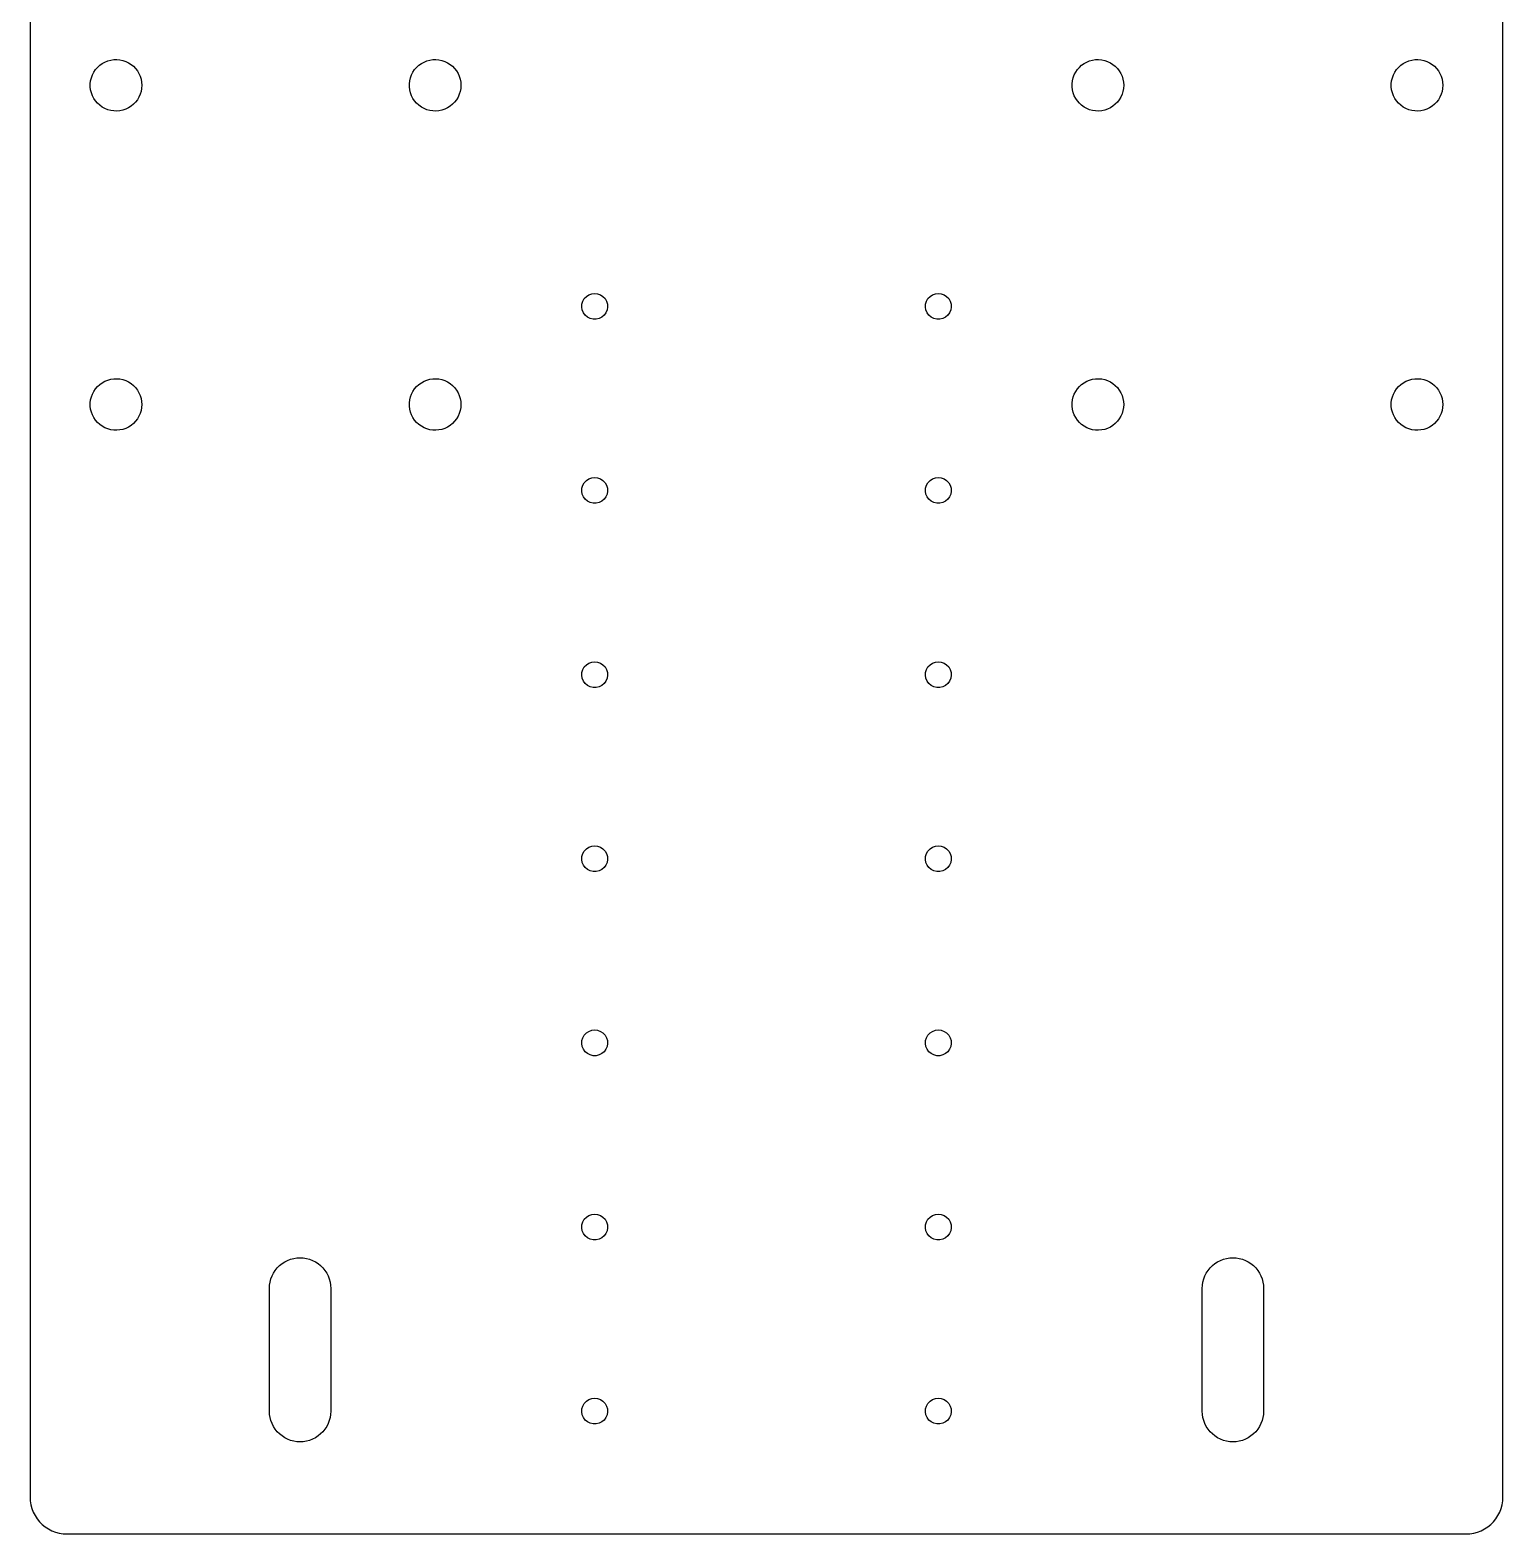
# Model space of a CAD drawing. Header units: metres. Extents: x -60 to 60, y -120 to 120.
# Drawn here: x -60 to 60, y -120 to 2.5 of the extents above; entities that cross this region are included whole.
import ezdxf

# ---------------------------------------------------------------- set-up
doc = ezdxf.new("R2010")
doc.units = ezdxf.units.M

msp = doc.modelspace()

# ---------------------------------------------------------------- linework, layer by layer
for p, q in [((-60, 117), (-60, -117)), ((60, -117), (60, 117)), ((-53.6726, -0.01062), (-53.4325, 0.054962)), ((-53.4325, 0.054962), (-53.1865, 0.09169)), ((-53.1865, 0.09169), (-52.9378, 0.099075)), ((-52.9378, 0.099075), (-52.6899, 0.076981)), ((-52.6899, 0.076981), (-52.4465, 0.025726)), ((-52.4465, 0.025726), (-52.2108, -0.053955)), ((-27.6726, -0.01062), (-27.4326, 0.054962)), ((-27.4326, 0.054962), (-27.1865, 0.09169)), ((-27.1865, 0.09169), (-26.9378, 0.099075)), ((-26.9378, 0.099075), (-26.69, 0.076981)), ((-26.69, 0.076981), (-26.4465, 0.025726)), ((-26.4465, 0.025726), (-26.2108, -0.053955)), ((26.3274, -0.01062), (26.5675, 0.054962)), ((26.5675, 0.054962), (26.8135, 0.09169)), ((26.8135, 0.09169), (27.0622, 0.099075)), ((27.0622, 0.099075), (27.3101, 0.076981)), ((27.3101, 0.076981), (27.5535, 0.025726)), ((27.5535, 0.025726), (27.7892, -0.053955)), ((52.3274, -0.01062), (52.5674, 0.054962)), ((52.5674, 0.054962), (52.8135, 0.09169)), ((52.8135, 0.09169), (53.0622, 0.099075)), ((53.0622, 0.099075), (53.31, 0.076981)), ((53.31, 0.076981), (53.5535, 0.025726)), ((53.5535, 0.025726), (53.7892, -0.053955)), ((-55.0084, -1.38669), (-54.9218, -1.15344)), ((-54.9218, -1.15344), (-54.8082, -0.932098)), ((-54.8082, -0.932098), (-54.6692, -0.725723)), ((-54.6692, -0.725723), (-54.5068, -0.537247)), ((-54.5068, -0.537247), (-54.3232, -0.369308)), ((-54.3232, -0.369308), (-54.121, -0.224258)), ((-54.121, -0.224258), (-53.9031, -0.104126)), ((-53.9031, -0.104126), (-53.6726, -0.01062)), ((-52.2108, -0.053955), (-51.9861, -0.160965)), ((-51.9861, -0.160965), (-51.7757, -0.293793)), ((-51.7757, -0.293793), (-51.5825, -0.450562)), ((-51.5825, -0.450562), (-51.4092, -0.629074)), ((-51.4092, -0.629074), (-51.2582, -0.826843)), ((-51.2582, -0.826843), (-51.1317, -1.04109)), ((-51.1317, -1.04109), (-51.0314, -1.26878)), ((-29.0085, -1.38669), (-28.9218, -1.15344)), ((-28.9218, -1.15344), (-28.8082, -0.932098)), ((-28.8082, -0.932098), (-28.6692, -0.725723)), ((-28.6692, -0.725723), (-28.5068, -0.537247)), ((-28.5068, -0.537247), (-28.3232, -0.369308)), ((-28.3232, -0.369308), (-28.121, -0.224258)), ((-28.121, -0.224258), (-27.9031, -0.104126)), ((-27.9031, -0.104126), (-27.6726, -0.01062)), ((-26.2108, -0.053955), (-25.9861, -0.160965)), ((-25.9861, -0.160965), (-25.7758, -0.293793)), ((-25.7758, -0.293793), (-25.5826, -0.450562)), ((-25.5826, -0.450562), (-25.4092, -0.629074)), ((-25.4092, -0.629074), (-25.2583, -0.826843)), ((-25.2583, -0.826843), (-25.1317, -1.04109)), ((-25.1317, -1.04109), (-25.0314, -1.26878)), ((24.9916, -1.38669), (25.0782, -1.15344)), ((25.0782, -1.15344), (25.1918, -0.932098)), ((25.1918, -0.932098), (25.3308, -0.725723)), ((25.3308, -0.725723), (25.4932, -0.537247)), ((25.4932, -0.537247), (25.6768, -0.369308)), ((25.6768, -0.369308), (25.879, -0.224258)), ((25.879, -0.224258), (26.0969, -0.104126)), ((26.0969, -0.104126), (26.3274, -0.01062)), ((27.7892, -0.053955), (28.0139, -0.160965)), ((28.0139, -0.160965), (28.2243, -0.293793)), ((28.2243, -0.293793), (28.4175, -0.450562)), ((28.4175, -0.450562), (28.5908, -0.629074)), ((28.5908, -0.629074), (28.7418, -0.826843)), ((28.7418, -0.826843), (28.8683, -1.04109)), ((28.8683, -1.04109), (28.9686, -1.26878)), ((50.9915, -1.38669), (51.0782, -1.15344)), ((51.0782, -1.15344), (51.1918, -0.932098)), ((51.1918, -0.932098), (51.3308, -0.725723)), ((51.3308, -0.725723), (51.4932, -0.537247)), ((51.4932, -0.537247), (51.6768, -0.369308)), ((51.6768, -0.369308), (51.879, -0.224258)), ((51.879, -0.224258), (52.0969, -0.104126)), ((52.0969, -0.104126), (52.3274, -0.01062)), ((53.7892, -0.053955), (54.0139, -0.160965)), ((54.0139, -0.160965), (54.2242, -0.293793)), ((54.2242, -0.293793), (54.4174, -0.450562)), ((54.4174, -0.450562), (54.5908, -0.629074)), ((54.5908, -0.629074), (54.7417, -0.826843)), ((54.7417, -0.826843), (54.8683, -1.04109)), ((54.8683, -1.04109), (54.9686, -1.26878)), ((-55.0963, -1.8756), (-55.0669, -1.62854)), ((-55.0963, -2.12442), (-55.0963, -1.8756)), ((-55.0669, -2.37148), (-55.0963, -2.12442)), ((-55.0669, -1.62854), (-55.0084, -1.38669)), ((-55.0084, -2.61333), (-55.0669, -2.37148)), ((-51.0314, -1.26878), (-50.9587, -1.50674)), ((-50.9587, -1.50674), (-50.9147, -1.75163)), ((-50.9147, -2.24838), (-50.9587, -2.49327)), ((-50.9147, -1.75163), (-50.9, -2)), ((-50.9, -2), (-50.9147, -2.24838)), ((-29.0963, -1.8756), (-29.0669, -1.62854)), ((-29.0963, -2.12442), (-29.0963, -1.8756)), ((-29.0669, -2.37148), (-29.0963, -2.12442)), ((-29.0669, -1.62854), (-29.0085, -1.38669)), ((-29.0085, -2.61333), (-29.0669, -2.37148)), ((-25.0314, -1.26878), (-24.9588, -1.50674)), ((-24.9588, -1.50674), (-24.9147, -1.75163)), ((-24.9147, -2.24838), (-24.9588, -2.49327)), ((-24.9147, -1.75163), (-24.9, -2)), ((-24.9, -2), (-24.9147, -2.24838)), ((24.9037, -1.8756), (24.9331, -1.62854)), ((24.9037, -2.12442), (24.9037, -1.8756)), ((24.9331, -2.37148), (24.9037, -2.12442)), ((24.9331, -1.62854), (24.9916, -1.38669)), ((24.9916, -2.61333), (24.9331, -2.37148)), ((28.9686, -1.26878), (29.0413, -1.50674)), ((29.0413, -1.50674), (29.0853, -1.75163)), ((29.0853, -2.24838), (29.0413, -2.49327)), ((29.0853, -1.75163), (29.1, -2)), ((29.1, -2), (29.0853, -2.24838)), ((50.9037, -1.8756), (50.9331, -1.62854)), ((50.9037, -2.12442), (50.9037, -1.8756)), ((50.9331, -2.37148), (50.9037, -2.12442)), ((50.9331, -1.62854), (50.9915, -1.38669)), ((50.9915, -2.61333), (50.9331, -2.37148)), ((54.9686, -1.26878), (55.0412, -1.50674)), ((55.0412, -1.50674), (55.0853, -1.75163)), ((55.0853, -2.24838), (55.0412, -2.49327)), ((55.0853, -1.75163), (55.1, -2)), ((55.1, -2), (55.0853, -2.24838)), ((-54.9218, -2.84657), (-55.0084, -2.61333)), ((-54.8082, -3.06792), (-54.9218, -2.84657)), ((-54.6692, -3.27429), (-54.8082, -3.06792)), ((-54.5068, -3.46277), (-54.6692, -3.27429)), ((-54.3232, -3.63071), (-54.5068, -3.46277)), ((-54.121, -3.77576), (-54.3232, -3.63071)), ((-51.5825, -3.54945), (-51.7757, -3.70622)), ((-51.4092, -3.37094), (-51.5825, -3.54945)), ((-51.2582, -3.17317), (-51.4092, -3.37094)), ((-51.1317, -2.95892), (-51.2582, -3.17317)), ((-51.0314, -2.73123), (-51.1317, -2.95892)), ((-50.9587, -2.49327), (-51.0314, -2.73123)), ((-28.9218, -2.84657), (-29.0085, -2.61333)), ((-28.8082, -3.06792), (-28.9218, -2.84657)), ((-28.6692, -3.27429), (-28.8082, -3.06792)), ((-28.5068, -3.46277), (-28.6692, -3.27429)), ((-28.3232, -3.63071), (-28.5068, -3.46277)), ((-28.121, -3.77576), (-28.3232, -3.63071)), ((-25.5826, -3.54945), (-25.7758, -3.70622)), ((-25.4092, -3.37094), (-25.5826, -3.54945)), ((-25.2583, -3.17317), (-25.4092, -3.37094)), ((-25.1317, -2.95892), (-25.2583, -3.17317)), ((-25.0314, -2.73123), (-25.1317, -2.95892)), ((-24.9588, -2.49327), (-25.0314, -2.73123)), ((25.0782, -2.84657), (24.9916, -2.61333)), ((25.1918, -3.06792), (25.0782, -2.84657)), ((25.3308, -3.27429), (25.1918, -3.06792)), ((25.4932, -3.46277), (25.3308, -3.27429)), ((25.6768, -3.63071), (25.4932, -3.46277)), ((25.879, -3.77576), (25.6768, -3.63071)), ((28.4175, -3.54945), (28.2243, -3.70622)), ((28.5908, -3.37094), (28.4175, -3.54945)), ((28.7418, -3.17317), (28.5908, -3.37094)), ((28.8683, -2.95892), (28.7418, -3.17317)), ((28.9686, -2.73123), (28.8683, -2.95892)), ((29.0413, -2.49327), (28.9686, -2.73123)), ((51.0782, -2.84657), (50.9915, -2.61333)), ((51.1918, -3.06792), (51.0782, -2.84657)), ((51.3308, -3.27429), (51.1918, -3.06792)), ((51.4932, -3.46277), (51.3308, -3.27429)), ((51.6768, -3.63071), (51.4932, -3.46277)), ((51.879, -3.77576), (51.6768, -3.63071)), ((54.4174, -3.54945), (54.2242, -3.70622)), ((54.5908, -3.37094), (54.4174, -3.54945)), ((54.7417, -3.17317), (54.5908, -3.37094)), ((54.8683, -2.95892), (54.7417, -3.17317)), ((54.9686, -2.73123), (54.8683, -2.95892)), ((55.0412, -2.49327), (54.9686, -2.73123)), ((-53.9031, -3.89589), (-54.121, -3.77576)), ((-53.6726, -3.9894), (-53.9031, -3.89589)), ((-53.4325, -4.05498), (-53.6726, -3.9894)), ((-53.1865, -4.09171), (-53.4325, -4.05498)), ((-52.9378, -4.09909), (-53.1865, -4.09171)), ((-52.6899, -4.077), (-52.9378, -4.09909)), ((-52.4465, -4.02574), (-52.6899, -4.077)), ((-52.2108, -3.94606), (-52.4465, -4.02574)), ((-51.9861, -3.83905), (-52.2108, -3.94606)), ((-51.7757, -3.70622), (-51.9861, -3.83905)), ((-27.9031, -3.89589), (-28.121, -3.77576)), ((-27.6726, -3.9894), (-27.9031, -3.89589)), ((-27.4326, -4.05498), (-27.6726, -3.9894)), ((-27.1865, -4.09171), (-27.4326, -4.05498)), ((-26.9378, -4.09909), (-27.1865, -4.09171)), ((-26.69, -4.077), (-26.9378, -4.09909)), ((-26.4465, -4.02574), (-26.69, -4.077)), ((-26.2108, -3.94606), (-26.4465, -4.02574)), ((-25.9861, -3.83905), (-26.2108, -3.94606)), ((-25.7758, -3.70622), (-25.9861, -3.83905)), ((26.0969, -3.89589), (25.879, -3.77576)), ((26.3274, -3.9894), (26.0969, -3.89589)), ((26.5675, -4.05498), (26.3274, -3.9894)), ((26.8135, -4.09171), (26.5675, -4.05498)), ((27.0622, -4.09909), (26.8135, -4.09171)), ((27.3101, -4.077), (27.0622, -4.09909)), ((27.5535, -4.02574), (27.3101, -4.077)), ((27.7892, -3.94606), (27.5535, -4.02574)), ((28.0139, -3.83905), (27.7892, -3.94606)), ((28.2243, -3.70622), (28.0139, -3.83905)), ((52.0969, -3.89589), (51.879, -3.77576)), ((52.3274, -3.9894), (52.0969, -3.89589)), ((52.5674, -4.05498), (52.3274, -3.9894)), ((52.8135, -4.09171), (52.5674, -4.05498)), ((53.0622, -4.09909), (52.8135, -4.09171)), ((53.31, -4.077), (53.0622, -4.09909)), ((53.5535, -4.02574), (53.31, -4.077)), ((53.7892, -3.94606), (53.5535, -4.02574)), ((54.0139, -3.83905), (53.7892, -3.94606)), ((54.2242, -3.70622), (54.0139, -3.83905)), ((-15.034, -19.8177), (-14.9641, -19.5841)), ((-14.9641, -19.5841), (-14.8422, -19.373)), ((-14.8422, -19.373), (-14.6749, -19.1957)), ((-14.6749, -19.1957), (-14.4712, -19.0617)), ((-14.4712, -19.0617), (-14.2421, -18.9783)), ((-14.2421, -18.9783), (-14, -18.95)), ((-14, -18.95), (-13.7579, -18.9783)), ((-13.7579, -18.9783), (-13.5288, -19.0617)), ((-13.5288, -19.0617), (-13.3251, -19.1957)), ((-13.3251, -19.1957), (-13.1578, -19.373)), ((-13.1578, -19.373), (-13.0359, -19.5841)), ((-13.0359, -19.5841), (-12.966, -19.8177)), ((12.966, -19.8177), (13.0359, -19.5841)), ((13.0359, -19.5841), (13.1578, -19.373)), ((13.1578, -19.373), (13.3251, -19.1957)), ((13.3251, -19.1957), (13.5288, -19.0617)), ((13.5288, -19.0617), (13.7579, -18.9783)), ((13.7579, -18.9783), (14, -18.95)), ((14, -18.95), (14.2421, -18.9783)), ((14.2421, -18.9783), (14.4712, -19.0617)), ((14.4712, -19.0617), (14.6749, -19.1957)), ((14.6749, -19.1957), (14.8422, -19.373)), ((14.8422, -19.373), (14.9641, -19.5841)), ((14.9641, -19.5841), (15.034, -19.8177)), ((-15.0482, -20.0611), (-15.034, -19.8177)), ((-15.0059, -20.3011), (-15.0482, -20.0611)), ((-14.9093, -20.525), (-15.0059, -20.3011)), ((-14.7637, -20.7206), (-14.9093, -20.525)), ((-14.577, -20.8773), (-14.7637, -20.7206)), ((-13.2363, -20.7206), (-13.423, -20.8773)), ((-13.0907, -20.525), (-13.2363, -20.7206)), ((-12.9941, -20.3011), (-13.0907, -20.525)), ((-12.9518, -20.0611), (-12.9941, -20.3011)), ((-12.966, -19.8177), (-12.9518, -20.0611)), ((12.9518, -20.0611), (12.966, -19.8177)), ((12.9941, -20.3011), (12.9518, -20.0611)), ((13.0907, -20.525), (12.9941, -20.3011)), ((13.2363, -20.7206), (13.0907, -20.525)), ((13.423, -20.8773), (13.2363, -20.7206)), ((14.7637, -20.7206), (14.577, -20.8773)), ((14.9093, -20.525), (14.7637, -20.7206)), ((15.0059, -20.3011), (14.9093, -20.525)), ((15.0482, -20.0611), (15.0059, -20.3011)), ((15.034, -19.8177), (15.0482, -20.0611)), ((-14.3591, -20.9867), (-14.577, -20.8773)), ((-14.1219, -21.0429), (-14.3591, -20.9867)), ((-13.8781, -21.0429), (-14.1219, -21.0429)), ((-13.6409, -20.9867), (-13.8781, -21.0429)), ((-13.423, -20.8773), (-13.6409, -20.9867)), ((13.6409, -20.9867), (13.423, -20.8773)), ((13.8781, -21.0429), (13.6409, -20.9867)), ((14.1219, -21.0429), (13.8781, -21.0429)), ((14.3591, -20.9867), (14.1219, -21.0429)), ((14.577, -20.8773), (14.3591, -20.9867)), ((-54.9218, -27.1534), (-54.8082, -26.9321)), ((-54.8082, -26.9321), (-54.6692, -26.7257)), ((-54.6692, -26.7257), (-54.5068, -26.5372)), ((-54.5068, -26.5372), (-54.3232, -26.3693)), ((-54.3232, -26.3693), (-54.121, -26.2242)), ((-54.121, -26.2242), (-53.9031, -26.1041)), ((-53.9031, -26.1041), (-53.6726, -26.0106)), ((-53.6726, -26.0106), (-53.4325, -25.945)), ((-53.4325, -25.945), (-53.1865, -25.9083)), ((-53.1865, -25.9083), (-52.9378, -25.9009)), ((-52.9378, -25.9009), (-52.6899, -25.923)), ((-52.6899, -25.923), (-52.4465, -25.9743)), ((-52.4465, -25.9743), (-52.2108, -26.0539)), ((-52.2108, -26.0539), (-51.9861, -26.1609)), ((-51.9861, -26.1609), (-51.7757, -26.2938)), ((-51.7757, -26.2938), (-51.5825, -26.4505)), ((-51.5825, -26.4505), (-51.4092, -26.6291)), ((-51.4092, -26.6291), (-51.2582, -26.8268)), ((-51.2582, -26.8268), (-51.1317, -27.0411)), ((-28.9218, -27.1534), (-28.8082, -26.9321)), ((-28.8082, -26.9321), (-28.6692, -26.7257)), ((-28.6692, -26.7257), (-28.5068, -26.5372)), ((-28.5068, -26.5372), (-28.3232, -26.3693)), ((-28.3232, -26.3693), (-28.121, -26.2242)), ((-28.121, -26.2242), (-27.9031, -26.1041)), ((-27.9031, -26.1041), (-27.6726, -26.0106)), ((-27.6726, -26.0106), (-27.4326, -25.945)), ((-27.4326, -25.945), (-27.1865, -25.9083)), ((-27.1865, -25.9083), (-26.9378, -25.9009)), ((-26.9378, -25.9009), (-26.69, -25.923)), ((-26.69, -25.923), (-26.4465, -25.9743)), ((-26.4465, -25.9743), (-26.2108, -26.0539)), ((-26.2108, -26.0539), (-25.9861, -26.1609)), ((-25.9861, -26.1609), (-25.7758, -26.2938)), ((-25.7758, -26.2938), (-25.5826, -26.4505)), ((-25.5826, -26.4505), (-25.4092, -26.6291)), ((-25.4092, -26.6291), (-25.2583, -26.8268)), ((-25.2583, -26.8268), (-25.1317, -27.0411)), ((25.0782, -27.1534), (25.1918, -26.9321)), ((25.1918, -26.9321), (25.3308, -26.7257)), ((25.3308, -26.7257), (25.4932, -26.5372)), ((25.4932, -26.5372), (25.6768, -26.3693)), ((25.6768, -26.3693), (25.879, -26.2242)), ((25.879, -26.2242), (26.0969, -26.1041)), ((26.0969, -26.1041), (26.3274, -26.0106)), ((26.3274, -26.0106), (26.5675, -25.945)), ((26.5675, -25.945), (26.8135, -25.9083)), ((26.8135, -25.9083), (27.0622, -25.9009)), ((27.0622, -25.9009), (27.3101, -25.923)), ((27.3101, -25.923), (27.5535, -25.9743)), ((27.5535, -25.9743), (27.7892, -26.0539)), ((27.7892, -26.0539), (28.0139, -26.1609)), ((28.0139, -26.1609), (28.2243, -26.2938)), ((28.2243, -26.2938), (28.4175, -26.4505)), ((28.4175, -26.4505), (28.5908, -26.6291)), ((28.5908, -26.6291), (28.7418, -26.8268)), ((28.7418, -26.8268), (28.8683, -27.0411)), ((51.0782, -27.1534), (51.1918, -26.9321)), ((51.1918, -26.9321), (51.3308, -26.7257)), ((51.3308, -26.7257), (51.4932, -26.5372)), ((51.4932, -26.5372), (51.6768, -26.3693)), ((51.6768, -26.3693), (51.879, -26.2242)), ((51.879, -26.2242), (52.0969, -26.1041)), ((52.0969, -26.1041), (52.3274, -26.0106)), ((52.3274, -26.0106), (52.5674, -25.945)), ((52.5674, -25.945), (52.8135, -25.9083)), ((52.8135, -25.9083), (53.0622, -25.9009)), ((53.0622, -25.9009), (53.31, -25.923)), ((53.31, -25.923), (53.5535, -25.9743)), ((53.5535, -25.9743), (53.7892, -26.0539)), ((53.7892, -26.0539), (54.0139, -26.1609)), ((54.0139, -26.1609), (54.2242, -26.2938)), ((54.2242, -26.2938), (54.4174, -26.4505)), ((54.4174, -26.4505), (54.5908, -26.6291)), ((54.5908, -26.6291), (54.7417, -26.8268)), ((54.7417, -26.8268), (54.8683, -27.0411)), ((-55.0963, -27.8756), (-55.0669, -27.6285)), ((-55.0963, -28.1244), (-55.0963, -27.8756)), ((-55.0669, -28.3715), (-55.0963, -28.1244)), ((-55.0669, -27.6285), (-55.0084, -27.3867)), ((-55.0084, -27.3867), (-54.9218, -27.1534)), ((-51.1317, -27.0411), (-51.0314, -27.2688)), ((-51.0314, -27.2688), (-50.9587, -27.5067)), ((-50.9587, -27.5067), (-50.9147, -27.7516)), ((-50.9147, -27.7516), (-50.9, -28)), ((-50.9, -28), (-50.9147, -28.2484)), ((-29.0963, -27.8756), (-29.0669, -27.6285)), ((-29.0963, -28.1244), (-29.0963, -27.8756)), ((-29.0669, -28.3715), (-29.0963, -28.1244)), ((-29.0669, -27.6285), (-29.0085, -27.3867)), ((-29.0085, -27.3867), (-28.9218, -27.1534)), ((-25.1317, -27.0411), (-25.0314, -27.2688)), ((-25.0314, -27.2688), (-24.9588, -27.5067)), ((-24.9588, -27.5067), (-24.9147, -27.7516)), ((-24.9147, -27.7516), (-24.9, -28)), ((-24.9, -28), (-24.9147, -28.2484)), ((24.9037, -27.8756), (24.9331, -27.6285)), ((24.9037, -28.1244), (24.9037, -27.8756)), ((24.9331, -28.3715), (24.9037, -28.1244)), ((24.9331, -27.6285), (24.9916, -27.3867)), ((24.9916, -27.3867), (25.0782, -27.1534)), ((28.8683, -27.0411), (28.9686, -27.2688)), ((28.9686, -27.2688), (29.0413, -27.5067)), ((29.0413, -27.5067), (29.0853, -27.7516)), ((29.0853, -27.7516), (29.1, -28)), ((29.1, -28), (29.0853, -28.2484)), ((50.9037, -27.8756), (50.9331, -27.6285)), ((50.9037, -28.1244), (50.9037, -27.8756)), ((50.9331, -28.3715), (50.9037, -28.1244)), ((50.9331, -27.6285), (50.9915, -27.3867)), ((50.9915, -27.3867), (51.0782, -27.1534)), ((54.8683, -27.0411), (54.9686, -27.2688)), ((54.9686, -27.2688), (55.0412, -27.5067)), ((55.0412, -27.5067), (55.0853, -27.7516)), ((55.0853, -27.7516), (55.1, -28)), ((55.1, -28), (55.0853, -28.2484)), ((-55.0084, -28.6133), (-55.0669, -28.3715)), ((-54.9218, -28.8466), (-55.0084, -28.6133)), ((-54.8082, -29.0679), (-54.9218, -28.8466)), ((-54.6692, -29.2743), (-54.8082, -29.0679)), ((-54.5068, -29.4628), (-54.6692, -29.2743)), ((-51.4092, -29.3709), (-51.5825, -29.5494)), ((-51.2582, -29.1732), (-51.4092, -29.3709)), ((-51.1317, -28.9589), (-51.2582, -29.1732)), ((-51.0314, -28.7312), (-51.1317, -28.9589)), ((-50.9587, -28.4933), (-51.0314, -28.7312)), ((-50.9147, -28.2484), (-50.9587, -28.4933)), ((-29.0085, -28.6133), (-29.0669, -28.3715)), ((-28.9218, -28.8466), (-29.0085, -28.6133)), ((-28.8082, -29.0679), (-28.9218, -28.8466)), ((-28.6692, -29.2743), (-28.8082, -29.0679)), ((-28.5068, -29.4628), (-28.6692, -29.2743)), ((-25.4092, -29.3709), (-25.5826, -29.5494)), ((-25.2583, -29.1732), (-25.4092, -29.3709)), ((-25.1317, -28.9589), (-25.2583, -29.1732)), ((-25.0314, -28.7312), (-25.1317, -28.9589)), ((-24.9588, -28.4933), (-25.0314, -28.7312)), ((-24.9147, -28.2484), (-24.9588, -28.4933)), ((24.9916, -28.6133), (24.9331, -28.3715)), ((25.0782, -28.8466), (24.9916, -28.6133)), ((25.1918, -29.0679), (25.0782, -28.8466)), ((25.3308, -29.2743), (25.1918, -29.0679)), ((25.4932, -29.4628), (25.3308, -29.2743)), ((28.5908, -29.3709), (28.4175, -29.5494)), ((28.7418, -29.1732), (28.5908, -29.3709)), ((28.8683, -28.9589), (28.7418, -29.1732)), ((28.9686, -28.7312), (28.8683, -28.9589)), ((29.0413, -28.4933), (28.9686, -28.7312)), ((29.0853, -28.2484), (29.0413, -28.4933)), ((50.9915, -28.6133), (50.9331, -28.3715)), ((51.0782, -28.8466), (50.9915, -28.6133)), ((51.1918, -29.0679), (51.0782, -28.8466)), ((51.3308, -29.2743), (51.1918, -29.0679)), ((51.4932, -29.4628), (51.3308, -29.2743)), ((54.5908, -29.3709), (54.4174, -29.5494)), ((54.7417, -29.1732), (54.5908, -29.3709)), ((54.8683, -28.9589), (54.7417, -29.1732)), ((54.9686, -28.7312), (54.8683, -28.9589)), ((55.0412, -28.4933), (54.9686, -28.7312)), ((55.0853, -28.2484), (55.0412, -28.4933)), ((-54.3232, -29.6307), (-54.5068, -29.4628)), ((-54.121, -29.7757), (-54.3232, -29.6307)), ((-53.9031, -29.8959), (-54.121, -29.7757)), ((-53.6726, -29.9894), (-53.9031, -29.8959)), ((-53.4325, -30.055), (-53.6726, -29.9894)), ((-53.1865, -30.0917), (-53.4325, -30.055)), ((-52.9378, -30.0991), (-53.1865, -30.0917)), ((-52.6899, -30.077), (-52.9378, -30.0991)), ((-52.4465, -30.0257), (-52.6899, -30.077)), ((-52.2108, -29.946), (-52.4465, -30.0257)), ((-51.9861, -29.839), (-52.2108, -29.946)), ((-51.7757, -29.7062), (-51.9861, -29.839)), ((-51.5825, -29.5494), (-51.7757, -29.7062)), ((-28.3232, -29.6307), (-28.5068, -29.4628)), ((-28.121, -29.7757), (-28.3232, -29.6307)), ((-27.9031, -29.8959), (-28.121, -29.7757)), ((-27.6726, -29.9894), (-27.9031, -29.8959)), ((-27.4326, -30.055), (-27.6726, -29.9894)), ((-27.1865, -30.0917), (-27.4326, -30.055)), ((-26.9378, -30.0991), (-27.1865, -30.0917)), ((-26.69, -30.077), (-26.9378, -30.0991)), ((-26.4465, -30.0257), (-26.69, -30.077)), ((-26.2108, -29.946), (-26.4465, -30.0257)), ((-25.9861, -29.839), (-26.2108, -29.946)), ((-25.7758, -29.7062), (-25.9861, -29.839)), ((-25.5826, -29.5494), (-25.7758, -29.7062)), ((25.6768, -29.6307), (25.4932, -29.4628)), ((25.879, -29.7757), (25.6768, -29.6307)), ((26.0969, -29.8959), (25.879, -29.7757)), ((26.3274, -29.9894), (26.0969, -29.8959)), ((26.5675, -30.055), (26.3274, -29.9894)), ((26.8135, -30.0917), (26.5675, -30.055)), ((27.0622, -30.0991), (26.8135, -30.0917)), ((27.3101, -30.077), (27.0622, -30.0991)), ((27.5535, -30.0257), (27.3101, -30.077)), ((27.7892, -29.946), (27.5535, -30.0257)), ((28.0139, -29.839), (27.7892, -29.946)), ((28.2243, -29.7062), (28.0139, -29.839)), ((28.4175, -29.5494), (28.2243, -29.7062)), ((51.6768, -29.6307), (51.4932, -29.4628)), ((51.879, -29.7757), (51.6768, -29.6307)), ((52.0969, -29.8959), (51.879, -29.7757)), ((52.3274, -29.9894), (52.0969, -29.8959)), ((52.5674, -30.055), (52.3274, -29.9894)), ((52.8135, -30.0917), (52.5674, -30.055)), ((53.0622, -30.0991), (52.8135, -30.0917)), ((53.31, -30.077), (53.0622, -30.0991)), ((53.5535, -30.0257), (53.31, -30.077)), ((53.7892, -29.946), (53.5535, -30.0257)), ((54.0139, -29.839), (53.7892, -29.946)), ((54.2242, -29.7062), (54.0139, -29.839)), ((54.4174, -29.5494), (54.2242, -29.7062)), ((-14.8422, -34.373), (-14.6749, -34.1957)), ((-14.6749, -34.1957), (-14.4712, -34.0617)), ((-14.4712, -34.0617), (-14.2421, -33.9783)), ((-14.2421, -33.9783), (-14, -33.95)), ((-14, -33.95), (-13.7579, -33.9783)), ((-13.7579, -33.9783), (-13.5288, -34.0617)), ((-13.5288, -34.0617), (-13.3251, -34.1957)), ((-13.3251, -34.1957), (-13.1578, -34.373)), ((13.1578, -34.373), (13.3251, -34.1957)), ((13.3251, -34.1957), (13.5288, -34.0617)), ((13.5288, -34.0617), (13.7579, -33.9783)), ((13.7579, -33.9783), (14, -33.95)), ((14, -33.95), (14.2421, -33.9783)), ((14.2421, -33.9783), (14.4712, -34.0617)), ((14.4712, -34.0617), (14.6749, -34.1957)), ((14.6749, -34.1957), (14.8422, -34.373)), ((-15.0482, -35.0611), (-15.034, -34.8177)), ((-15.0059, -35.3011), (-15.0482, -35.0611)), ((-15.034, -34.8177), (-14.9641, -34.5841)), ((-14.9093, -35.525), (-15.0059, -35.3011)), ((-14.9641, -34.5841), (-14.8422, -34.373)), ((-13.1578, -34.373), (-13.0359, -34.5841)), ((-12.9941, -35.3011), (-13.0907, -35.525)), ((-13.0359, -34.5841), (-12.966, -34.8177)), ((-12.9518, -35.0611), (-12.9941, -35.3011)), ((-12.966, -34.8177), (-12.9518, -35.0611)), ((12.9518, -35.0611), (12.966, -34.8177)), ((12.9941, -35.3011), (12.9518, -35.0611)), ((12.966, -34.8177), (13.0359, -34.5841)), ((13.0907, -35.525), (12.9941, -35.3011)), ((13.0359, -34.5841), (13.1578, -34.373)), ((14.8422, -34.373), (14.9641, -34.5841)), ((15.0059, -35.3011), (14.9093, -35.525)), ((14.9641, -34.5841), (15.034, -34.8177)), ((15.0482, -35.0611), (15.0059, -35.3011)), ((15.034, -34.8177), (15.0482, -35.0611)), ((-14.7637, -35.7206), (-14.9093, -35.525)), ((-14.577, -35.8773), (-14.7637, -35.7206)), ((-14.3591, -35.9867), (-14.577, -35.8773)), ((-14.1219, -36.0429), (-14.3591, -35.9867)), ((-13.8781, -36.0429), (-14.1219, -36.0429)), ((-13.6409, -35.9867), (-13.8781, -36.0429)), ((-13.423, -35.8773), (-13.6409, -35.9867)), ((-13.2363, -35.7206), (-13.423, -35.8773)), ((-13.0907, -35.525), (-13.2363, -35.7206)), ((13.2363, -35.7206), (13.0907, -35.525)), ((13.423, -35.8773), (13.2363, -35.7206)), ((13.6409, -35.9867), (13.423, -35.8773)), ((13.8781, -36.0429), (13.6409, -35.9867)), ((14.1219, -36.0429), (13.8781, -36.0429)), ((14.3591, -35.9867), (14.1219, -36.0429)), ((14.577, -35.8773), (14.3591, -35.9867)), ((14.7637, -35.7206), (14.577, -35.8773)), ((14.9093, -35.525), (14.7637, -35.7206)), ((-14.4712, -49.0617), (-14.2421, -48.9783)), ((-14.2421, -48.9783), (-14, -48.95)), ((-14, -48.95), (-13.7579, -48.9783)), ((-13.7579, -48.9783), (-13.5288, -49.0617)), ((13.5288, -49.0617), (13.7579, -48.9783)), ((13.7579, -48.9783), (14, -48.95)), ((14, -48.95), (14.2421, -48.9783)), ((14.2421, -48.9783), (14.4712, -49.0617)), ((-15.0482, -50.0611), (-15.034, -49.8177)), ((-15.0059, -50.3011), (-15.0482, -50.0611)), ((-15.034, -49.8177), (-14.9641, -49.5841)), ((-14.9641, -49.5841), (-14.8422, -49.373)), ((-14.8422, -49.373), (-14.6749, -49.1957)), ((-14.6749, -49.1957), (-14.4712, -49.0617)), ((-13.5288, -49.0617), (-13.3251, -49.1957)), ((-13.3251, -49.1957), (-13.1578, -49.373)), ((-13.1578, -49.373), (-13.0359, -49.5841)), ((-13.0359, -49.5841), (-12.966, -49.8177)), ((-12.9518, -50.0611), (-12.9941, -50.3011)), ((-12.966, -49.8177), (-12.9518, -50.0611)), ((12.9518, -50.0611), (12.966, -49.8177)), ((12.9941, -50.3011), (12.9518, -50.0611)), ((12.966, -49.8177), (13.0359, -49.5841)), ((13.0359, -49.5841), (13.1578, -49.373)), ((13.1578, -49.373), (13.3251, -49.1957)), ((13.3251, -49.1957), (13.5288, -49.0617)), ((14.4712, -49.0617), (14.6749, -49.1957)), ((14.6749, -49.1957), (14.8422, -49.373)), ((14.8422, -49.373), (14.9641, -49.5841)), ((14.9641, -49.5841), (15.034, -49.8177)), ((15.0482, -50.0611), (15.0059, -50.3011)), ((15.034, -49.8177), (15.0482, -50.0611)), ((-14.9093, -50.525), (-15.0059, -50.3011)), ((-14.7637, -50.7206), (-14.9093, -50.525)), ((-14.577, -50.8773), (-14.7637, -50.7206)), ((-14.3591, -50.9867), (-14.577, -50.8773)), ((-14.1219, -51.0429), (-14.3591, -50.9867)), ((-13.8781, -51.0429), (-14.1219, -51.0429)), ((-13.6409, -50.9867), (-13.8781, -51.0429)), ((-13.423, -50.8773), (-13.6409, -50.9867)), ((-13.2363, -50.7206), (-13.423, -50.8773)), ((-13.0907, -50.525), (-13.2363, -50.7206)), ((-12.9941, -50.3011), (-13.0907, -50.525)), ((13.0907, -50.525), (12.9941, -50.3011)), ((13.2363, -50.7206), (13.0907, -50.525)), ((13.423, -50.8773), (13.2363, -50.7206)), ((13.6409, -50.9867), (13.423, -50.8773)), ((13.8781, -51.0429), (13.6409, -50.9867)), ((14.1219, -51.0429), (13.8781, -51.0429)), ((14.3591, -50.9867), (14.1219, -51.0429)), ((14.577, -50.8773), (14.3591, -50.9867)), ((14.7637, -50.7206), (14.577, -50.8773)), ((14.9093, -50.525), (14.7637, -50.7206)), ((15.0059, -50.3011), (14.9093, -50.525)), ((-15.0482, -65.0611), (-15.034, -64.8177)), ((-15.034, -64.8177), (-14.9641, -64.5841)), ((-14.9641, -64.5841), (-14.8422, -64.373)), ((-14.8422, -64.373), (-14.6749, -64.1957)), ((-14.6749, -64.1957), (-14.4712, -64.0617)), ((-14.4712, -64.0617), (-14.2421, -63.9783)), ((-14.2421, -63.9783), (-14, -63.95)), ((-14, -63.95), (-13.7579, -63.9783)), ((-13.7579, -63.9783), (-13.5288, -64.0617)), ((-13.5288, -64.0617), (-13.3251, -64.1957)), ((-13.3251, -64.1957), (-13.1578, -64.373)), ((-13.1578, -64.373), (-13.0359, -64.5841)), ((-13.0359, -64.5841), (-12.966, -64.8177)), ((-12.966, -64.8177), (-12.9518, -65.0611)), ((12.9518, -65.0611), (12.966, -64.8177)), ((12.966, -64.8177), (13.0359, -64.5841)), ((13.0359, -64.5841), (13.1578, -64.373)), ((13.1578, -64.373), (13.3251, -64.1957)), ((13.3251, -64.1957), (13.5288, -64.0617)), ((13.5288, -64.0617), (13.7579, -63.9783)), ((13.7579, -63.9783), (14, -63.95)), ((14, -63.95), (14.2421, -63.9783)), ((14.2421, -63.9783), (14.4712, -64.0617)), ((14.4712, -64.0617), (14.6749, -64.1957)), ((14.6749, -64.1957), (14.8422, -64.373)), ((14.8422, -64.373), (14.9641, -64.5841)), ((14.9641, -64.5841), (15.034, -64.8177)), ((15.034, -64.8177), (15.0482, -65.0611)), ((-15.0059, -65.3011), (-15.0482, -65.0611)), ((-14.9093, -65.525), (-15.0059, -65.3011)), ((-14.7637, -65.7206), (-14.9093, -65.525)), ((-14.577, -65.8773), (-14.7637, -65.7206)), ((-14.3591, -65.9867), (-14.577, -65.8773)), ((-14.1219, -66.0429), (-14.3591, -65.9867)), ((-13.8781, -66.0429), (-14.1219, -66.0429)), ((-13.6409, -65.9867), (-13.8781, -66.0429)), ((-13.423, -65.8773), (-13.6409, -65.9867)), ((-13.2363, -65.7206), (-13.423, -65.8773)), ((-13.0907, -65.525), (-13.2363, -65.7206)), ((-12.9941, -65.3011), (-13.0907, -65.525)), ((-12.9518, -65.0611), (-12.9941, -65.3011)), ((12.9941, -65.3011), (12.9518, -65.0611)), ((13.0907, -65.525), (12.9941, -65.3011)), ((13.2363, -65.7206), (13.0907, -65.525)), ((13.423, -65.8773), (13.2363, -65.7206)), ((13.6409, -65.9867), (13.423, -65.8773)), ((13.8781, -66.0429), (13.6409, -65.9867)), ((14.1219, -66.0429), (13.8781, -66.0429)), ((14.3591, -65.9867), (14.1219, -66.0429)), ((14.577, -65.8773), (14.3591, -65.9867)), ((14.7637, -65.7206), (14.577, -65.8773)), ((14.9093, -65.525), (14.7637, -65.7206)), ((15.0059, -65.3011), (14.9093, -65.525)), ((15.0482, -65.0611), (15.0059, -65.3011)), ((-15.034, -79.8177), (-14.9641, -79.5841)), ((-14.9641, -79.5841), (-14.8422, -79.373)), ((-14.8422, -79.373), (-14.6749, -79.1956)), ((-14.6749, -79.1956), (-14.4712, -79.0617)), ((-14.4712, -79.0617), (-14.2421, -78.9783)), ((-14.2421, -78.9783), (-14, -78.95)), ((-14, -78.95), (-13.7579, -78.9783)), ((-13.7579, -78.9783), (-13.5288, -79.0617)), ((-13.5288, -79.0617), (-13.3251, -79.1956)), ((-13.3251, -79.1956), (-13.1578, -79.373)), ((-13.1578, -79.373), (-13.0359, -79.5841)), ((-13.0359, -79.5841), (-12.966, -79.8177)), ((12.966, -79.8177), (13.0359, -79.5841)), ((13.0359, -79.5841), (13.1578, -79.373)), ((13.1578, -79.373), (13.3251, -79.1956)), ((13.3251, -79.1956), (13.5288, -79.0617)), ((13.5288, -79.0617), (13.7579, -78.9783)), ((13.7579, -78.9783), (14, -78.95)), ((14, -78.95), (14.2421, -78.9783)), ((14.2421, -78.9783), (14.4712, -79.0617)), ((14.4712, -79.0617), (14.6749, -79.1956)), ((14.6749, -79.1956), (14.8422, -79.373)), ((14.8422, -79.373), (14.9641, -79.5841)), ((14.9641, -79.5841), (15.034, -79.8177)), ((-15.0482, -80.0611), (-15.034, -79.8177)), ((-15.0059, -80.3011), (-15.0482, -80.0611)), ((-14.9093, -80.525), (-15.0059, -80.3011)), ((-14.7637, -80.7206), (-14.9093, -80.525)), ((-14.577, -80.8773), (-14.7637, -80.7206)), ((-13.2363, -80.7206), (-13.423, -80.8773)), ((-13.0907, -80.525), (-13.2363, -80.7206)), ((-12.9941, -80.3011), (-13.0907, -80.525)), ((-12.9518, -80.0611), (-12.9941, -80.3011)), ((-12.966, -79.8177), (-12.9518, -80.0611)), ((12.9518, -80.0611), (12.966, -79.8177)), ((12.9941, -80.3011), (12.9518, -80.0611)), ((13.0907, -80.525), (12.9941, -80.3011)), ((13.2363, -80.7206), (13.0907, -80.525)), ((13.423, -80.8773), (13.2363, -80.7206)), ((14.7637, -80.7206), (14.577, -80.8773)), ((14.9093, -80.525), (14.7637, -80.7206)), ((15.0059, -80.3011), (14.9093, -80.525)), ((15.0482, -80.0611), (15.0059, -80.3011)), ((15.034, -79.8177), (15.0482, -80.0611)), ((-14.3591, -80.9867), (-14.577, -80.8773)), ((-14.1219, -81.0429), (-14.3591, -80.9867)), ((-13.8781, -81.0429), (-14.1219, -81.0429)), ((-13.6409, -80.9867), (-13.8781, -81.0429)), ((-13.423, -80.8773), (-13.6409, -80.9867)), ((13.6409, -80.9867), (13.423, -80.8773)), ((13.8781, -81.0429), (13.6409, -80.9867)), ((14.1219, -81.0429), (13.8781, -81.0429)), ((14.3591, -80.9867), (14.1219, -81.0429)), ((14.577, -80.8773), (14.3591, -80.9867)), ((-14.8422, -94.373), (-14.6749, -94.1956)), ((-14.6749, -94.1956), (-14.4712, -94.0617)), ((-14.4712, -94.0617), (-14.2421, -93.9783)), ((-14.2421, -93.9783), (-14, -93.95)), ((-14, -93.95), (-13.7579, -93.9783)), ((-13.7579, -93.9783), (-13.5288, -94.0617)), ((-13.5288, -94.0617), (-13.3251, -94.1956)), ((-13.3251, -94.1956), (-13.1578, -94.373)), ((13.1578, -94.373), (13.3251, -94.1956)), ((13.3251, -94.1956), (13.5288, -94.0617)), ((13.5288, -94.0617), (13.7579, -93.9783)), ((13.7579, -93.9783), (14, -93.95)), ((14, -93.95), (14.2421, -93.9783)), ((14.2421, -93.9783), (14.4712, -94.0617)), ((14.4712, -94.0617), (14.6749, -94.1956)), ((14.6749, -94.1956), (14.8422, -94.373)), ((-15.0482, -95.0611), (-15.034, -94.8177)), ((-15.0059, -95.3011), (-15.0482, -95.0611)), ((-15.034, -94.8177), (-14.9641, -94.5841)), ((-14.9093, -95.525), (-15.0059, -95.3011)), ((-14.9641, -94.5841), (-14.8422, -94.373)), ((-14.7637, -95.7206), (-14.9093, -95.525)), ((-13.0907, -95.525), (-13.2363, -95.7206)), ((-13.1578, -94.373), (-13.0359, -94.5841)), ((-12.9941, -95.3011), (-13.0907, -95.525)), ((-13.0359, -94.5841), (-12.966, -94.8177)), ((-12.9518, -95.0611), (-12.9941, -95.3011)), ((-12.966, -94.8177), (-12.9518, -95.0611)), ((12.9518, -95.0611), (12.966, -94.8177)), ((12.9941, -95.3011), (12.9518, -95.0611)), ((12.966, -94.8177), (13.0359, -94.5841)), ((13.0907, -95.525), (12.9941, -95.3011)), ((13.0359, -94.5841), (13.1578, -94.373)), ((13.2363, -95.7206), (13.0907, -95.525)), ((14.9093, -95.525), (14.7637, -95.7206)), ((14.8422, -94.373), (14.9641, -94.5841)), ((15.0059, -95.3011), (14.9093, -95.525)), ((14.9641, -94.5841), (15.034, -94.8177)), ((15.0482, -95.0611), (15.0059, -95.3011)), ((15.034, -94.8177), (15.0482, -95.0611)), ((-14.577, -95.8773), (-14.7637, -95.7206)), ((-14.3591, -95.9867), (-14.577, -95.8773)), ((-14.1219, -96.0429), (-14.3591, -95.9867)), ((-13.8781, -96.0429), (-14.1219, -96.0429)), ((-13.6409, -95.9867), (-13.8781, -96.0429)), ((-13.423, -95.8773), (-13.6409, -95.9867)), ((-13.2363, -95.7206), (-13.423, -95.8773)), ((13.423, -95.8773), (13.2363, -95.7206)), ((13.6409, -95.9867), (13.423, -95.8773)), ((13.8781, -96.0429), (13.6409, -95.9867)), ((14.1219, -96.0429), (13.8781, -96.0429)), ((14.3591, -95.9867), (14.1219, -96.0429)), ((14.577, -95.8773), (14.3591, -95.9867)), ((14.7637, -95.7206), (14.577, -95.8773)), ((-39.6728, -98.1421), (-39.4695, -97.9774)), ((-39.4695, -97.9774), (-39.25, -97.8349)), ((-39.25, -97.8349), (-39.0168, -97.7161)), ((-39.0168, -97.7161), (-38.7725, -97.6223)), ((-38.7725, -97.6223), (-38.5198, -97.5546)), ((-38.5198, -97.5546), (-38.2613, -97.5137)), ((-38.2613, -97.5137), (-38, -97.5)), ((-38, -97.5), (-37.7387, -97.5137)), ((-37.7387, -97.5137), (-37.4802, -97.5546)), ((-37.4802, -97.5546), (-37.2274, -97.6223)), ((-37.2274, -97.6223), (-36.9832, -97.7161)), ((-36.9832, -97.7161), (-36.75, -97.8349)), ((-36.75, -97.8349), (-36.5305, -97.9774)), ((-36.5305, -97.9774), (-36.3272, -98.1421)), ((36.3272, -98.1421), (36.5305, -97.9774)), ((36.5305, -97.9774), (36.75, -97.8349)), ((36.75, -97.8349), (36.9832, -97.7161)), ((36.9832, -97.7161), (37.2274, -97.6223)), ((37.2274, -97.6223), (37.4802, -97.5546)), ((37.4802, -97.5546), (37.7387, -97.5137)), ((37.7387, -97.5137), (38, -97.5)), ((38, -97.5), (38.2613, -97.5137)), ((38.2613, -97.5137), (38.5198, -97.5546)), ((38.5198, -97.5546), (38.7725, -97.6223)), ((38.7725, -97.6223), (39.0168, -97.7161)), ((39.0168, -97.7161), (39.25, -97.8349)), ((39.25, -97.8349), (39.4695, -97.9774)), ((39.4695, -97.9774), (39.6728, -98.1421)), ((-40.3776, -99.2274), (-40.2839, -98.9832)), ((-40.2839, -98.9832), (-40.1651, -98.75)), ((-40.1651, -98.75), (-40.0225, -98.5305)), ((-40.0225, -98.5305), (-39.8578, -98.3272)), ((-39.8578, -98.3272), (-39.6728, -98.1421)), ((-36.3272, -98.1421), (-36.1421, -98.3272)), ((-36.1421, -98.3272), (-35.9774, -98.5305)), ((-35.9774, -98.5305), (-35.8349, -98.75)), ((-35.8349, -98.75), (-35.7161, -98.9832)), ((-35.7161, -98.9832), (-35.6223, -99.2274)), ((35.6223, -99.2274), (35.7161, -98.9832)), ((35.7161, -98.9832), (35.8349, -98.75)), ((35.8349, -98.75), (35.9774, -98.5305)), ((35.9774, -98.5305), (36.1421, -98.3272)), ((36.1421, -98.3272), (36.3272, -98.1421)), ((39.6728, -98.1421), (39.8578, -98.3272)), ((39.8578, -98.3272), (40.0225, -98.5305)), ((40.0225, -98.5305), (40.1651, -98.75)), ((40.1651, -98.75), (40.2839, -98.9832)), ((40.2839, -98.9832), (40.3776, -99.2274)), ((-40.5, -100), (-40.4863, -99.7387)), ((-40.5, -110), (-40.5, -100)), ((-40.4863, -99.7387), (-40.4454, -99.4802)), ((-40.4454, -99.4802), (-40.3776, -99.2274)), ((-35.6223, -99.2274), (-35.5546, -99.4802)), ((-35.5546, -99.4802), (-35.5137, -99.7387)), ((-35.5137, -99.7387), (-35.5, -100)), ((-35.5, -100), (-35.5, -110)), ((35.5, -100), (35.5137, -99.7387)), ((35.5, -110), (35.5, -100)), ((35.5137, -99.7387), (35.5546, -99.4802)), ((35.5546, -99.4802), (35.6223, -99.2274)), ((40.3776, -99.2274), (40.4454, -99.4802)), ((40.4454, -99.4802), (40.4863, -99.7387)), ((40.4863, -99.7387), (40.5, -100)), ((40.5, -100), (40.5, -110)), ((-14.4712, -109.062), (-14.2421, -108.978)), ((-14.2421, -108.978), (-14, -108.95)), ((-14, -108.95), (-13.7579, -108.978)), ((-13.7579, -108.978), (-13.5288, -109.062)), ((13.5288, -109.062), (13.7579, -108.978)), ((13.7579, -108.978), (14, -108.95)), ((14, -108.95), (14.2421, -108.978)), ((14.2421, -108.978), (14.4712, -109.062)), ((-40.4863, -110.261), (-40.5, -110)), ((-35.5, -110), (-35.5137, -110.261)), ((-15.0482, -110.061), (-15.034, -109.818)), ((-15.0059, -110.301), (-15.0482, -110.061)), ((-15.034, -109.818), (-14.9641, -109.584)), ((-14.9641, -109.584), (-14.8422, -109.373)), ((-14.8422, -109.373), (-14.6749, -109.196)), ((-14.6749, -109.196), (-14.4712, -109.062)), ((-13.5288, -109.062), (-13.3251, -109.196)), ((-13.3251, -109.196), (-13.1578, -109.373)), ((-13.1578, -109.373), (-13.0359, -109.584)), ((-13.0359, -109.584), (-12.966, -109.818)), ((-12.9518, -110.061), (-12.9941, -110.301)), ((-12.966, -109.818), (-12.9518, -110.061)), ((12.9518, -110.061), (12.966, -109.818)), ((12.9941, -110.301), (12.9518, -110.061)), ((12.966, -109.818), (13.0359, -109.584)), ((13.0359, -109.584), (13.1578, -109.373)), ((13.1578, -109.373), (13.3251, -109.196)), ((13.3251, -109.196), (13.5288, -109.062)), ((14.4712, -109.062), (14.6749, -109.196)), ((14.6749, -109.196), (14.8422, -109.373)), ((14.8422, -109.373), (14.9641, -109.584)), ((14.9641, -109.584), (15.034, -109.818)), ((15.0482, -110.061), (15.0059, -110.301)), ((15.034, -109.818), (15.0482, -110.061)), ((35.5137, -110.261), (35.5, -110)), ((40.5, -110), (40.4863, -110.261)), ((-40.4454, -110.52), (-40.4863, -110.261)), ((-40.3776, -110.773), (-40.4454, -110.52)), ((-40.2839, -111.017), (-40.3776, -110.773)), ((-40.1651, -111.25), (-40.2839, -111.017)), ((-40.0225, -111.469), (-40.1651, -111.25)), ((-39.8578, -111.673), (-40.0225, -111.469)), ((-35.9774, -111.469), (-36.1421, -111.673)), ((-35.8349, -111.25), (-35.9774, -111.469)), ((-35.7161, -111.017), (-35.8349, -111.25)), ((-35.6223, -110.773), (-35.7161, -111.017)), ((-35.5546, -110.52), (-35.6223, -110.773)), ((-35.5137, -110.261), (-35.5546, -110.52)), ((-14.9093, -110.525), (-15.0059, -110.301)), ((-14.7637, -110.721), (-14.9093, -110.525)), ((-14.577, -110.877), (-14.7637, -110.721)), ((-14.3591, -110.987), (-14.577, -110.877)), ((-14.1219, -111.043), (-14.3591, -110.987)), ((-13.8781, -111.043), (-14.1219, -111.043)), ((-13.6409, -110.987), (-13.8781, -111.043)), ((-13.423, -110.877), (-13.6409, -110.987)), ((-13.2363, -110.721), (-13.423, -110.877)), ((-13.0907, -110.525), (-13.2363, -110.721)), ((-12.9941, -110.301), (-13.0907, -110.525)), ((13.0907, -110.525), (12.9941, -110.301)), ((13.2363, -110.721), (13.0907, -110.525)), ((13.423, -110.877), (13.2363, -110.721)), ((13.6409, -110.987), (13.423, -110.877)), ((13.8781, -111.043), (13.6409, -110.987)), ((14.1219, -111.043), (13.8781, -111.043)), ((14.3591, -110.987), (14.1219, -111.043)), ((14.577, -110.877), (14.3591, -110.987)), ((14.7637, -110.721), (14.577, -110.877)), ((14.9093, -110.525), (14.7637, -110.721)), ((15.0059, -110.301), (14.9093, -110.525)), ((35.5546, -110.52), (35.5137, -110.261)), ((35.6223, -110.773), (35.5546, -110.52)), ((35.7161, -111.017), (35.6223, -110.773)), ((35.8349, -111.25), (35.7161, -111.017)), ((35.9774, -111.469), (35.8349, -111.25)), ((36.1421, -111.673), (35.9774, -111.469)), ((40.0225, -111.469), (39.8578, -111.673)), ((40.1651, -111.25), (40.0225, -111.469)), ((40.2839, -111.017), (40.1651, -111.25)), ((40.3776, -110.773), (40.2839, -111.017)), ((40.4454, -110.52), (40.3776, -110.773)), ((40.4863, -110.261), (40.4454, -110.52)), ((-39.6728, -111.858), (-39.8578, -111.673)), ((-39.4695, -112.023), (-39.6728, -111.858)), ((-39.25, -112.165), (-39.4695, -112.023)), ((-39.0168, -112.284), (-39.25, -112.165)), ((-38.7725, -112.378), (-39.0168, -112.284)), ((-38.5198, -112.445), (-38.7725, -112.378)), ((-38.2613, -112.486), (-38.5198, -112.445)), ((-38, -112.5), (-38.2613, -112.486)), ((-37.7387, -112.486), (-38, -112.5)), ((-37.4802, -112.445), (-37.7387, -112.486)), ((-37.2274, -112.378), (-37.4802, -112.445)), ((-36.9832, -112.284), (-37.2274, -112.378)), ((-36.75, -112.165), (-36.9832, -112.284)), ((-36.5305, -112.023), (-36.75, -112.165)), ((-36.3272, -111.858), (-36.5305, -112.023)), ((-36.1421, -111.673), (-36.3272, -111.858)), ((36.3272, -111.858), (36.1421, -111.673)), ((36.5305, -112.023), (36.3272, -111.858)), ((36.75, -112.165), (36.5305, -112.023)), ((36.9832, -112.284), (36.75, -112.165)), ((37.2274, -112.378), (36.9832, -112.284)), ((37.4802, -112.445), (37.2274, -112.378)), ((37.7387, -112.486), (37.4802, -112.445)), ((38, -112.5), (37.7387, -112.486)), ((38.2613, -112.486), (38, -112.5)), ((38.5198, -112.445), (38.2613, -112.486)), ((38.7725, -112.378), (38.5198, -112.445)), ((39.0168, -112.284), (38.7725, -112.378)), ((39.25, -112.165), (39.0168, -112.284)), ((39.4695, -112.023), (39.25, -112.165)), ((39.6728, -111.858), (39.4695, -112.023)), ((39.8578, -111.673), (39.6728, -111.858)), ((-60, -117), (-59.9836, -117.314)), ((-59.9836, -117.314), (-59.9344, -117.624)), ((59.9344, -117.624), (59.9836, -117.314)), ((59.9836, -117.314), (60, -117)), ((-59.9344, -117.624), (-59.8532, -117.927)), ((-59.8532, -117.927), (-59.7406, -118.22)), ((-59.7406, -118.22), (-59.5981, -118.5)), ((-59.5981, -118.5), (-59.427, -118.763)), ((-59.427, -118.763), (-59.2294, -119.007)), ((59.2294, -119.007), (59.427, -118.763)), ((59.427, -118.763), (59.5981, -118.5)), ((59.5981, -118.5), (59.7406, -118.22)), ((59.7406, -118.22), (59.8532, -117.927)), ((59.8532, -117.927), (59.9344, -117.624)), ((-59.2294, -119.007), (-59.0074, -119.229)), ((-59.0074, -119.229), (-58.7634, -119.427)), ((-58.7634, -119.427), (-58.5, -119.598)), ((-58.5, -119.598), (-58.2202, -119.741)), ((-58.2202, -119.741), (-57.927, -119.853)), ((-57.927, -119.853), (-57.6237, -119.934)), ((-57.6237, -119.934), (-57.3136, -119.984)), ((-57.3136, -119.984), (-57, -120)), ((-57, -120), (57, -120)), ((57, -120), (57.3136, -119.984)), ((57.3136, -119.984), (57.6237, -119.934)), ((57.6237, -119.934), (57.927, -119.853)), ((57.927, -119.853), (58.2202, -119.741)), ((58.2202, -119.741), (58.5, -119.598)), ((58.5, -119.598), (58.7634, -119.427)), ((58.7634, -119.427), (59.0074, -119.229)), ((59.0074, -119.229), (59.2294, -119.007))]:
    msp.add_line(p, q)

doc.saveas('drawing.dxf')
